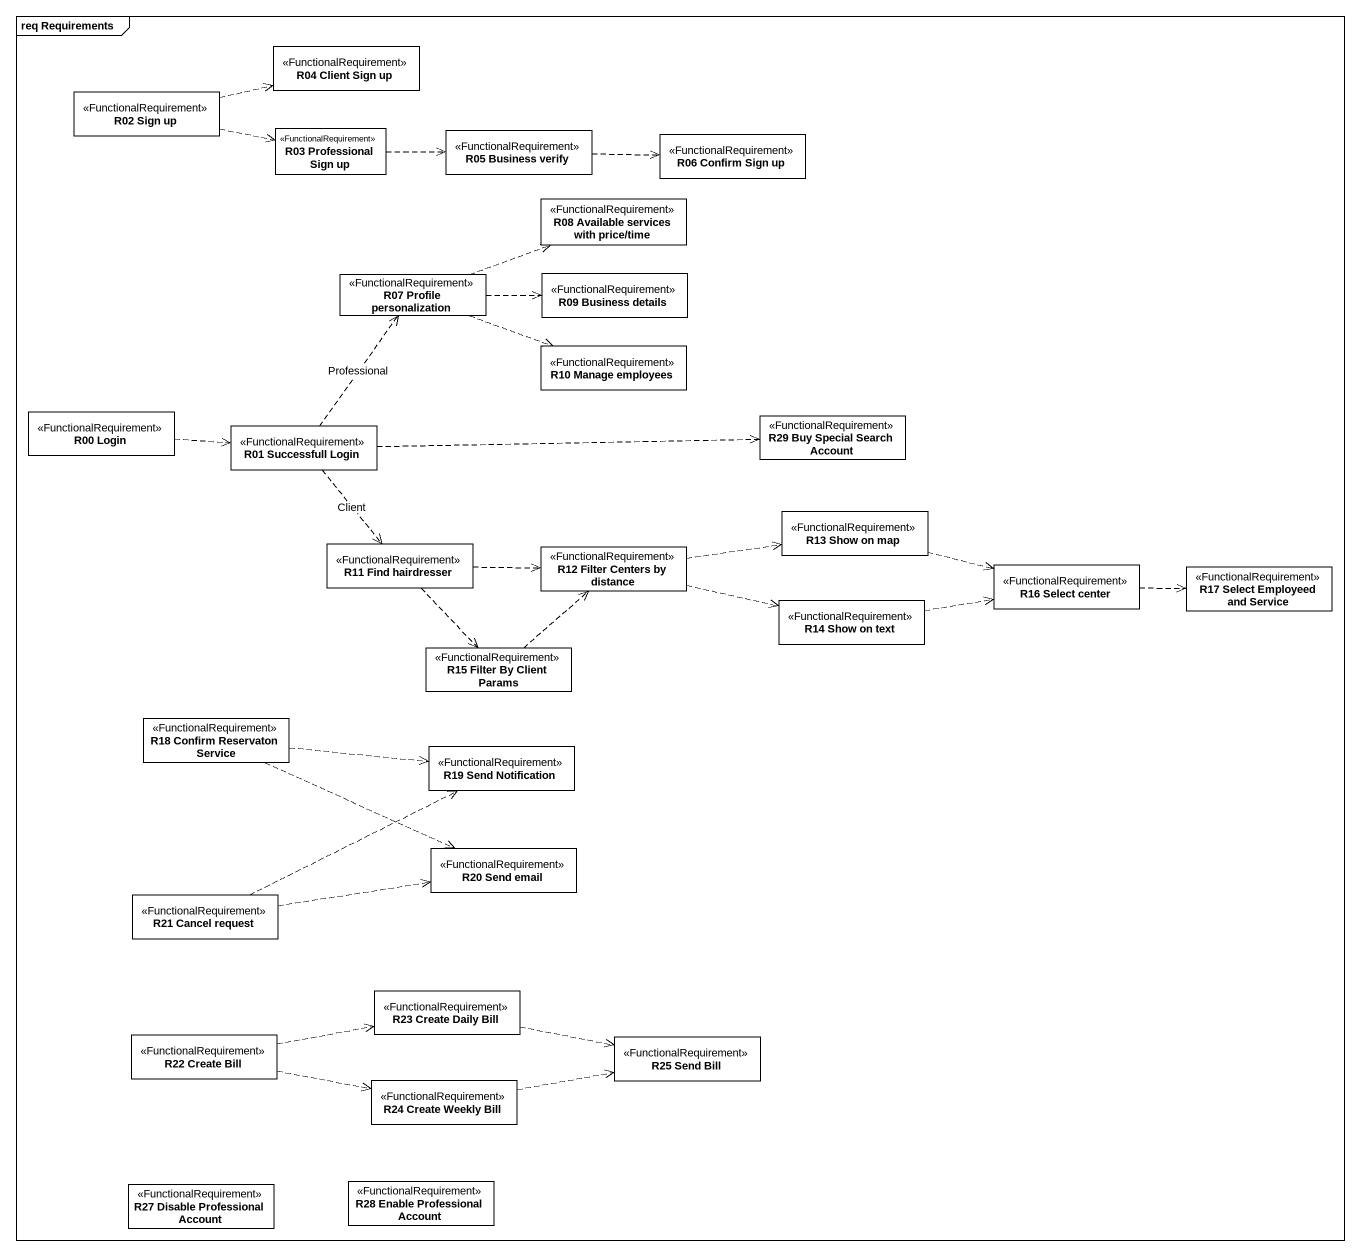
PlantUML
@startuml
mainframe req Requirements
hide circle
hide empty members
class "R04 Client Sign up" as R04_Client_Sign_up <<FunctionalRequirement>>
class "R02 Sign up" as R02_Sign_up <<FunctionalRequirement>>
class "R03 Professional Sign up" as R03_Professional_Sign_up <<FunctionalRequirement>>
class "R05 Business verify" as R05_Business_verify <<FunctionalRequirement>>
class "R06 Confirm Sign up" as R06_Confirm_Sign_up <<FunctionalRequirement>>
class "R08 Available services with price/time" as R08_Available_services_with <<FunctionalRequirement>>
class "R07 Profile personalization" as R07_Profile_personalization <<FunctionalRequirement>>
class "R09 Business details" as R09_Business_details <<FunctionalRequirement>>
class "R10 Manage employees" as R10_Manage_employees <<FunctionalRequirement>>
class "R00 Login" as R00_Login <<FunctionalRequirement>>
class "R01 Successfull Login" as R01_Successfull_Login <<FunctionalRequirement>>
class "R29 Buy Special Search Account" as R29_Buy_Special_Search <<FunctionalRequirement>>
class "R11 Find hairdresser" as R11_Find_hairdresser <<FunctionalRequirement>>
class "R13 Show on map" as R13_Show_on_map <<FunctionalRequirement>>
class "R12 Filter Centers by distance" as R12_Filter_Centers_by <<FunctionalRequirement>>
class "R16 Select center" as R16_Select_center <<FunctionalRequirement>>
class "R17 Select Employeed and Service" as R17_Select_Employeed_and <<FunctionalRequirement>>
class "R14 Show on text" as R14_Show_on_text <<FunctionalRequirement>>
class "R15 Filter By Client Params" as R15_Filter_By_Client_Params <<FunctionalRequirement>>
class "R18 Confirm Reservaton Service" as R18_Confirm_Reservaton <<FunctionalRequirement>>
class "R19 Send Notification" as R19_Send_Notification <<FunctionalRequirement>>
class "R20 Send email" as R20_Send_email <<FunctionalRequirement>>
class "R21 Cancel request" as R21_Cancel_request <<FunctionalRequirement>>
class "R23 Create Daily Bill" as R23_Create_Daily_Bill <<FunctionalRequirement>>
class "R22 Create Bill" as R22_Create_Bill <<FunctionalRequirement>>
class "R25 Send Bill" as R25_Send_Bill <<FunctionalRequirement>>
class "R24 Create Weekly Bill" as R24_Create_Weekly_Bill <<FunctionalRequirement>>
class "R27 Disable Professional Account" as R27_Disable_Professional <<FunctionalRequirement>>
class "R28 Enable Professional Account" as R28_Enable_Professional <<FunctionalRequirement>>
R02_Sign_up .right.> R04_Client_Sign_up
R02_Sign_up .right.> R03_Professional_Sign_up
R03_Professional_Sign_up .right.> R05_Business_verify
R05_Business_verify .right.> R06_Confirm_Sign_up
R07_Profile_personalization .right.> R08_Available_services_with
R07_Profile_personalization .right.> R09_Business_details
R07_Profile_personalization .right.> R10_Manage_employees
R00_Login .right.> R01_Successfull_Login
R01_Successfull_Login .up.> R07_Profile_personalization : Professional
R01_Successfull_Login .right.> R29_Buy_Special_Search
R01_Successfull_Login ..> R11_Find_hairdresser : Client
R11_Find_hairdresser .right.> R12_Filter_Centers_by
R11_Find_hairdresser ..> R15_Filter_By_Client_Params
R13_Show_on_map .right.> R16_Select_center
R12_Filter_Centers_by .right.> R13_Show_on_map
R12_Filter_Centers_by .right.> R14_Show_on_text
R16_Select_center .right.> R17_Select_Employeed_and
R14_Show_on_text .right.> R16_Select_center
R15_Filter_By_Client_Params .up.> R12_Filter_Centers_by
R18_Confirm_Reservaton .right.> R19_Send_Notification
R18_Confirm_Reservaton .right.> R20_Send_email
R21_Cancel_request .right.> R19_Send_Notification
R21_Cancel_request .right.> R20_Send_email
R23_Create_Daily_Bill .right.> R25_Send_Bill
R22_Create_Bill .right.> R23_Create_Daily_Bill
R22_Create_Bill .right.> R24_Create_Weekly_Bill
R24_Create_Weekly_Bill .right.> R25_Send_Bill
@enduml
